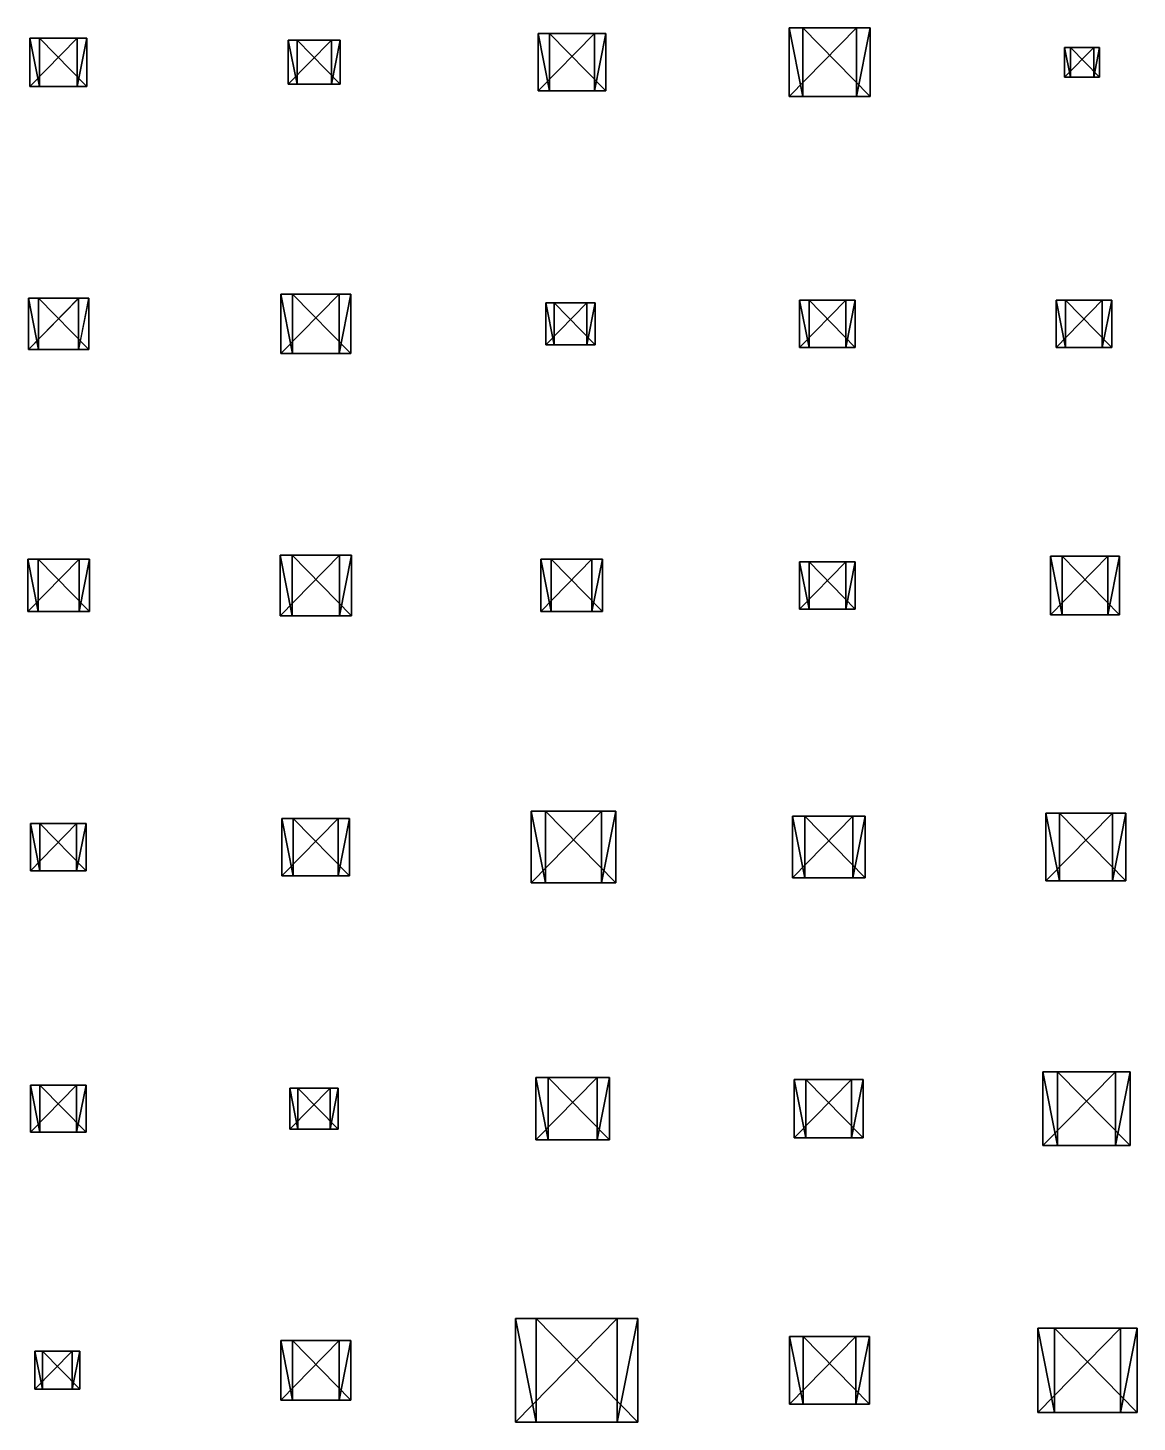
# Model space of a CAD drawing. Header units: metres. Extents: x -316 to 301, y -240 to 227.
# Drawn here: x 22.2 to 98.6, y 125.4 to 221.4 of the extents above; entities that cross this region are included whole.
import ezdxf

# ---------------------------------------------------------------- set-up
doc = ezdxf.new("R2010")
doc.units = ezdxf.units.M

msp = doc.modelspace()

# ---------------------------------------------------------------- linework, layer by layer
for points in [[(22.377632, 217.34117, -485.09558), (22.377632, 220.65883, -485.09558), (25.629147, 220.65883, -485.7547), (25.629246, 220.65894, -485.7546)], [(23.036747, 217.34117, -481.84406), (23.036747, 220.65883, -481.84406), (22.377632, 220.65883, -485.09558), (22.377731, 220.65894, -485.0955)], [(22.377632, 220.65883, -485.09558), (23.036747, 220.65883, -481.84406), (26.288261, 220.65883, -482.50317), (26.28836, 220.65894, -482.50308)], [(26.288261, 220.65883, -482.50317), (25.629147, 220.65883, -485.7547), (22.377632, 220.65883, -485.09558), (22.377731, 220.65894, -485.0955)], [(25.629147, 220.65883, -485.7547), (25.629147, 217.34117, -485.7547), (22.377632, 217.34117, -485.09558), (22.377731, 217.34128, -485.0955)], [(22.377632, 220.65883, -485.09558), (22.377632, 217.34117, -485.09558), (23.036747, 217.34117, -481.84406), (23.036846, 217.34128, -481.84396)], [(26.288261, 217.34117, -482.50317), (26.288261, 220.65883, -482.50317), (23.036747, 220.65883, -481.84406), (23.036846, 220.65894, -481.84396)], [(23.036747, 220.65883, -481.84406), (23.036747, 217.34117, -481.84406), (26.288261, 217.34117, -482.50317), (26.28836, 217.34128, -482.50308)], [(25.629147, 217.34117, -485.7547), (25.629147, 220.65883, -485.7547), (26.288261, 220.65883, -482.50317), (26.28836, 220.65894, -482.50308)], [(26.288261, 220.65883, -482.50317), (26.288261, 217.34117, -482.50317), (25.629147, 217.34117, -485.7547), (25.629246, 217.34128, -485.7546)], [(57.3487, 217.02353, -492.18457), (57.3487, 220.97647, -492.18457), (61.222843, 220.97647, -492.9699), (61.222942, 220.97658, -492.96982)], [(58.13403, 217.02353, -488.31042), (58.13403, 220.97647, -488.31042), (57.3487, 220.97647, -492.18457), (57.3488, 220.97658, -492.18448)], [(57.3487, 220.97647, -492.18457), (58.13403, 220.97647, -488.31042), (62.00817, 220.97647, -489.09576), (62.00827, 220.97658, -489.09567)], [(62.00817, 220.97647, -489.09576), (61.222843, 220.97647, -492.9699), (57.3487, 220.97647, -492.18457), (57.3488, 220.97658, -492.18448)], [(61.222843, 220.97647, -492.9699), (61.222843, 217.02353, -492.9699), (57.3487, 217.02353, -492.18457), (57.3488, 217.02364, -492.18448)], [(57.3487, 220.97647, -492.18457), (57.3487, 217.02353, -492.18457), (58.13403, 217.02353, -488.31042), (58.13413, 217.02364, -488.31033)], [(62.00817, 217.02353, -489.09576), (62.00817, 220.97647, -489.09576), (58.13403, 220.97647, -488.31042), (58.13413, 220.97658, -488.31033)], [(58.13403, 220.97647, -488.31042), (58.13403, 217.02353, -488.31042), (62.00817, 217.02353, -489.09576), (62.00827, 217.02364, -489.09567)], [(61.222843, 217.02353, -492.9699), (61.222843, 220.97647, -492.9699), (62.00817, 220.97647, -489.09576), (62.00827, 220.97658, -489.09567)], [(62.00817, 220.97647, -489.09576), (62.00817, 217.02353, -489.09576), (61.222843, 217.02353, -492.9699), (61.222942, 217.02364, -492.96982)], [(74.6094, 216.6353, -495.68347), (74.6094, 221.3647, -495.68347), (79.24454, 221.3647, -496.62305), (79.24464, 221.3648, -496.62296)], [(75.54898, 216.6353, -491.04834), (75.54898, 221.3647, -491.04834), (74.6094, 221.3647, -495.68347), (74.6095, 221.3648, -495.68338)], [(74.6094, 221.3647, -495.68347), (75.54898, 221.3647, -491.04834), (80.18412, 221.3647, -491.9879), (80.18422, 221.3648, -491.98782)], [(80.18412, 221.3647, -491.9879), (79.24454, 221.3647, -496.62305), (74.6094, 221.3647, -495.68347), (74.6095, 221.3648, -495.68338)], [(79.24454, 221.3647, -496.62305), (79.24454, 216.6353, -496.62305), (74.6094, 216.6353, -495.68347), (74.6095, 216.6354, -495.68338)], [(74.6094, 221.3647, -495.68347), (74.6094, 216.6353, -495.68347), (75.54898, 216.6353, -491.04834), (75.54908, 216.6354, -491.04825)], [(80.18412, 216.6353, -491.9879), (80.18412, 221.3647, -491.9879), (75.54898, 221.3647, -491.04834), (75.54908, 221.3648, -491.04825)], [(75.54898, 221.3647, -491.04834), (75.54898, 216.6353, -491.04834), (80.18412, 216.6353, -491.9879), (80.18422, 216.6354, -491.98782)], [(79.24454, 216.6353, -496.62305), (79.24454, 221.3647, -496.62305), (80.18412, 221.3647, -491.9879), (80.18422, 221.3648, -491.98782)], [(80.18412, 221.3647, -491.9879), (80.18412, 216.6353, -491.9879), (79.24454, 216.6353, -496.62305), (79.24464, 216.6354, -496.62296)], [(40.15717, 217.48235, -488.69968), (40.15717, 220.51765, -488.69968), (43.13196, 220.51765, -489.3027), (43.13206, 220.51776, -489.3026)], [(40.76019, 217.48235, -485.72488), (40.76019, 220.51765, -485.72488), (40.15717, 220.51765, -488.69968), (40.15727, 220.51776, -488.6996)], [(40.15717, 220.51765, -488.69968), (40.76019, 220.51765, -485.72488), (43.73498, 220.51765, -486.3279), (43.73508, 220.51776, -486.32782)], [(43.73498, 220.51765, -486.3279), (43.13196, 220.51765, -489.3027), (40.15717, 220.51765, -488.69968), (40.15727, 220.51776, -488.6996)], [(43.13196, 220.51765, -489.3027), (43.13196, 217.48235, -489.3027), (40.15717, 217.48235, -488.69968), (40.15727, 217.48245, -488.6996)], [(40.15717, 220.51765, -488.69968), (40.15717, 217.48235, -488.69968), (40.76019, 217.48235, -485.72488), (40.76029, 217.48245, -485.7248)], [(43.73498, 217.48235, -486.3279), (43.73498, 220.51765, -486.3279), (40.76019, 220.51765, -485.72488), (40.76029, 220.51776, -485.7248)], [(40.76019, 220.51765, -485.72488), (40.76019, 217.48235, -485.72488), (43.73498, 217.48235, -486.3279), (43.73508, 217.48245, -486.32782)], [(43.13196, 217.48235, -489.3027), (43.13196, 220.51765, -489.3027), (43.73498, 220.51765, -486.3279), (43.73508, 220.51776, -486.32782)], [(43.73498, 220.51765, -486.3279), (43.73498, 217.48235, -486.3279), (43.13196, 217.48235, -489.3027), (43.13206, 217.48245, -489.3026)], [(93.56504, 217.97647, -499.52597), (93.56504, 220.02353, -499.52597), (95.5713, 220.02353, -499.93268), (95.571396, 220.02364, -499.9326)], [(93.97173, 217.97647, -497.5197), (93.97173, 220.02353, -497.5197), (93.56504, 220.02353, -499.52597), (93.56514, 220.02364, -499.52588)], [(93.56504, 220.02353, -499.52597), (93.97173, 220.02353, -497.5197), (95.97799, 220.02353, -497.92642), (95.97809, 220.02364, -497.92633)], [(95.97799, 220.02353, -497.92642), (95.5713, 220.02353, -499.93268), (93.56504, 220.02353, -499.52597), (93.56514, 220.02364, -499.52588)], [(95.5713, 220.02353, -499.93268), (95.5713, 217.97647, -499.93268), (93.56504, 217.97647, -499.52597), (93.56514, 217.97658, -499.52588)], [(93.56504, 220.02353, -499.52597), (93.56504, 217.97647, -499.52597), (93.97173, 217.97647, -497.5197), (93.97183, 217.97658, -497.51962)], [(95.97799, 217.97647, -497.92642), (95.97799, 220.02353, -497.92642), (93.97173, 220.02353, -497.5197), (93.97183, 220.02364, -497.51962)], [(93.97173, 220.02353, -497.5197), (93.97173, 217.97647, -497.5197), (95.97799, 217.97647, -497.92642), (95.97809, 217.97658, -497.92633)], [(95.5713, 217.97647, -499.93268), (95.5713, 220.02353, -499.93268), (95.97799, 220.02353, -497.92642), (95.97809, 220.02364, -497.92633)], [(95.97799, 220.02353, -497.92642), (95.97799, 217.97647, -497.92642), (95.5713, 217.97647, -499.93268), (95.571396, 217.97658, -499.9326)], [(93.97173, 217.97647, -497.5197), (93.56504, 217.97647, -499.52597), (95.5713, 217.97647, -499.93268), (95.571396, 217.97658, -499.9326)], [(95.5713, 217.97647, -499.93268), (95.97799, 217.97647, -497.92642), (93.97173, 217.97647, -497.5197), (93.97183, 217.97658, -497.51962)], [(23.036747, 217.34117, -481.84406), (22.377632, 217.34117, -485.09558), (25.629147, 217.34117, -485.7547), (25.629246, 217.34128, -485.7546)], [(25.629147, 217.34117, -485.7547), (26.288261, 217.34117, -482.50317), (23.036747, 217.34117, -481.84406), (23.036846, 217.34128, -481.84396)], [(40.76019, 217.48235, -485.72488), (40.15717, 217.48235, -488.69968), (43.13196, 217.48235, -489.3027), (43.13206, 217.48245, -489.3026)], [(43.13196, 217.48235, -489.3027), (43.73498, 217.48235, -486.3279), (40.76019, 217.48235, -485.72488), (40.76029, 217.48245, -485.7248)], [(58.13403, 217.02353, -488.31042), (57.3487, 217.02353, -492.18457), (61.222843, 217.02353, -492.9699), (61.222942, 217.02364, -492.96982)], [(61.222843, 217.02353, -492.9699), (62.00817, 217.02353, -489.09576), (58.13403, 217.02353, -488.31042), (58.13413, 217.02364, -488.31033)], [(75.54898, 216.6353, -491.04834), (74.6094, 216.6353, -495.68347), (79.24454, 216.6353, -496.62305), (79.24464, 216.6354, -496.62296)], [(79.24454, 216.6353, -496.62305), (80.18412, 216.6353, -491.9879), (75.54898, 216.6353, -491.04834), (75.54908, 216.6354, -491.04825)], [(22.273851, 199.23529, -485.07455), (22.273851, 202.76471, -485.07455), (25.73291, 202.76471, -485.77573), (25.73301, 202.76482, -485.77563)], [(22.975037, 199.23529, -481.6155), (22.975037, 202.76471, -481.6155), (22.273851, 202.76471, -485.07455), (22.27395, 202.76482, -485.07446)], [(22.273851, 202.76471, -485.07455), (22.975037, 202.76471, -481.6155), (26.434095, 202.76471, -482.31668), (26.434195, 202.76482, -482.3166)], [(26.434095, 202.76471, -482.31668), (25.73291, 202.76471, -485.77573), (22.273851, 202.76471, -485.07455), (22.27395, 202.76482, -485.07446)], [(25.73291, 202.76471, -485.77573), (25.73291, 199.23529, -485.77573), (22.273851, 199.23529, -485.07455), (22.27395, 199.2354, -485.07446)], [(22.273851, 202.76471, -485.07455), (22.273851, 199.23529, -485.07455), (22.975037, 199.23529, -481.6155), (22.975136, 199.2354, -481.61542)], [(26.434095, 199.23529, -482.31668), (26.434095, 202.76471, -482.31668), (22.975037, 202.76471, -481.6155), (22.975136, 202.76482, -481.61542)], [(22.975037, 202.76471, -481.6155), (22.975037, 199.23529, -481.6155), (26.434095, 199.23529, -482.31668), (26.434195, 199.2354, -482.3166)], [(25.73291, 199.23529, -485.77573), (25.73291, 202.76471, -485.77573), (26.434095, 202.76471, -482.31668), (26.434195, 202.76482, -482.3166)], [(26.434095, 202.76471, -482.31668), (26.434095, 199.23529, -482.31668), (25.73291, 199.23529, -485.77573), (25.73301, 199.2354, -485.77563)], [(39.638298, 198.95294, -488.5945), (39.638298, 203.04706, -488.5945), (43.650806, 203.04706, -489.40787), (43.650906, 203.04716, -489.40778)], [(40.45167, 198.95294, -484.582), (40.45167, 203.04706, -484.582), (39.638298, 203.04706, -488.5945), (39.638397, 203.04716, -488.59442)], [(39.638298, 203.04706, -488.5945), (40.45167, 203.04706, -484.582), (44.46418, 203.04706, -485.39536), (44.46428, 203.04716, -485.39526)], [(44.46418, 203.04706, -485.39536), (43.650806, 203.04706, -489.40787), (39.638298, 203.04706, -488.5945), (39.638397, 203.04716, -488.59442)], [(43.650806, 203.04706, -489.40787), (43.650806, 198.95294, -489.40787), (39.638298, 198.95294, -488.5945), (39.638397, 198.95305, -488.59442)], [(39.638298, 203.04706, -488.5945), (39.638298, 198.95294, -488.5945), (40.45167, 198.95294, -484.582), (40.45177, 198.95305, -484.5819)], [(44.46418, 198.95294, -485.39536), (44.46418, 203.04706, -485.39536), (40.45167, 203.04706, -484.582), (40.45177, 203.04716, -484.5819)], [(40.45167, 203.04706, -484.582), (40.45167, 198.95294, -484.582), (44.46418, 198.95294, -485.39536), (44.46428, 198.95305, -485.39526)], [(43.650806, 198.95294, -489.40787), (43.650806, 203.04706, -489.40787), (44.46418, 203.04706, -485.39536), (44.46428, 203.04716, -485.39526)], [(44.46418, 203.04706, -485.39536), (44.46418, 198.95294, -485.39536), (43.650806, 198.95294, -489.40787), (43.650906, 198.95305, -489.40778)], [(57.867542, 199.55295, -492.28976), (57.867542, 202.44705, -492.28976), (60.70397, 202.44705, -492.86472), (60.70407, 202.44716, -492.86462)], [(58.442513, 199.55295, -489.45334), (58.442513, 202.44705, -489.45334), (57.867542, 202.44705, -492.28976), (57.86764, 202.44716, -492.28967)], [(57.867542, 202.44705, -492.28976), (58.442513, 202.44705, -489.45334), (61.278942, 202.44705, -490.0283), (61.27904, 202.44716, -490.0282)], [(61.278942, 202.44705, -490.0283), (60.70397, 202.44705, -492.86472), (57.867542, 202.44705, -492.28976), (57.86764, 202.44716, -492.28967)], [(60.70397, 202.44705, -492.86472), (60.70397, 199.55295, -492.86472), (57.867542, 199.55295, -492.28976), (57.86764, 199.55305, -492.28967)], [(57.867542, 202.44705, -492.28976), (57.867542, 199.55295, -492.28976), (58.442513, 199.55295, -489.45334), (58.44261, 199.55305, -489.45325)], [(61.278942, 199.55295, -490.0283), (61.278942, 202.44705, -490.0283), (58.442513, 202.44705, -489.45334), (58.44261, 202.44716, -489.45325)], [(58.442513, 202.44705, -489.45334), (58.442513, 199.55295, -489.45334), (61.278942, 199.55295, -490.0283), (61.27904, 199.55305, -490.0282)], [(60.70397, 199.55295, -492.86472), (60.70397, 202.44705, -492.86472), (61.278942, 202.44705, -490.0283), (61.27904, 202.44716, -490.0282)], [(61.278942, 202.44705, -490.0283), (61.278942, 199.55295, -490.0283), (60.70397, 199.55295, -492.86472), (60.70407, 199.55305, -492.86462)], [(75.3358, 199.37646, -495.83072), (75.3358, 202.62354, -495.83072), (78.518135, 202.62354, -496.47583), (78.518234, 202.62364, -496.47574)], [(75.98089, 199.37646, -492.64838), (75.98089, 202.62354, -492.64838), (75.3358, 202.62354, -495.83072), (75.3359, 202.62364, -495.83063)], [(75.3358, 202.62354, -495.83072), (75.98089, 202.62354, -492.64838), (79.16322, 202.62354, -493.2935), (79.16332, 202.62364, -493.2934)], [(79.16322, 202.62354, -493.2935), (78.518135, 202.62354, -496.47583), (75.3358, 202.62354, -495.83072), (75.3359, 202.62364, -495.83063)], [(78.518135, 202.62354, -496.47583), (78.518135, 199.37646, -496.47583), (75.3358, 199.37646, -495.83072), (75.3359, 199.37657, -495.83063)], [(75.3358, 202.62354, -495.83072), (75.3358, 199.37646, -495.83072), (75.98089, 199.37646, -492.64838), (75.98099, 199.37657, -492.6483)], [(79.16322, 199.37646, -493.2935), (79.16322, 202.62354, -493.2935), (75.98089, 202.62354, -492.64838), (75.98099, 202.62364, -492.6483)], [(75.98089, 202.62354, -492.64838), (75.98089, 199.37646, -492.64838), (79.16322, 199.37646, -493.2935), (79.16332, 199.37657, -493.2934)], [(78.518135, 199.37646, -496.47583), (78.518135, 202.62354, -496.47583), (79.16322, 202.62354, -493.2935), (79.16332, 202.62364, -493.2934)], [(79.16322, 202.62354, -493.2935), (79.16322, 199.37646, -493.2935), (78.518135, 199.37646, -496.47583), (78.518234, 199.37657, -496.47574)], [(92.977005, 199.37646, -499.40677), (92.977005, 202.62354, -499.40677), (96.15934, 202.62354, -500.05188), (96.15944, 202.62364, -500.0518)], [(93.62209, 199.37646, -496.22443), (93.62209, 202.62354, -496.22443), (92.977005, 202.62354, -499.40677), (92.977104, 202.62364, -499.40668)], [(92.977005, 202.62354, -499.40677), (93.62209, 202.62354, -496.22443), (96.80443, 202.62354, -496.86954), (96.80453, 202.62364, -496.86945)], [(96.80443, 202.62354, -496.86954), (96.15934, 202.62354, -500.05188), (92.977005, 202.62354, -499.40677), (92.977104, 202.62364, -499.40668)], [(96.15934, 202.62354, -500.05188), (96.15934, 199.37646, -500.05188), (92.977005, 199.37646, -499.40677), (92.977104, 199.37657, -499.40668)], [(92.977005, 202.62354, -499.40677), (92.977005, 199.37646, -499.40677), (93.62209, 199.37646, -496.22443), (93.62219, 199.37657, -496.22433)], [(96.80443, 199.37646, -496.86954), (96.80443, 202.62354, -496.86954), (93.62209, 202.62354, -496.22443), (93.62219, 202.62364, -496.22433)], [(93.62209, 202.62354, -496.22443), (93.62209, 199.37646, -496.22443), (96.80443, 199.37646, -496.86954), (96.80453, 199.37657, -496.86945)], [(96.15934, 199.37646, -500.05188), (96.15934, 202.62354, -500.05188), (96.80443, 202.62354, -496.86954), (96.80453, 202.62364, -496.86945)], [(96.80443, 202.62354, -496.86954), (96.80443, 199.37646, -496.86954), (96.15934, 199.37646, -500.05188), (96.15944, 199.37657, -500.0518)], [(58.442513, 199.55295, -489.45334), (57.867542, 199.55295, -492.28976), (60.70397, 199.55295, -492.86472), (60.70407, 199.55305, -492.86462)], [(60.70397, 199.55295, -492.86472), (61.278942, 199.55295, -490.0283), (58.442513, 199.55295, -489.45334), (58.44261, 199.55305, -489.45325)], [(22.975037, 199.23529, -481.6155), (22.273851, 199.23529, -485.07455), (25.73291, 199.23529, -485.77573), (25.73301, 199.2354, -485.77563)], [(25.73291, 199.23529, -485.77573), (26.434095, 199.23529, -482.31668), (22.975037, 199.23529, -481.6155), (22.975136, 199.2354, -481.61542)], [(40.45167, 198.95294, -484.582), (39.638298, 198.95294, -488.5945), (43.650806, 198.95294, -489.40787), (43.650906, 198.95305, -489.40778)], [(43.650806, 198.95294, -489.40787), (44.46418, 198.95294, -485.39536), (40.45167, 198.95294, -484.582), (40.45177, 198.95305, -484.5819)], [(75.98089, 199.37646, -492.64838), (75.3358, 199.37646, -495.83072), (78.518135, 199.37646, -496.47583), (78.518234, 199.37657, -496.47574)], [(78.518135, 199.37646, -496.47583), (79.16322, 199.37646, -493.2935), (75.98089, 199.37646, -492.64838), (75.98099, 199.37657, -492.6483)], [(93.62209, 199.37646, -496.22443), (92.977005, 199.37646, -499.40677), (96.15934, 199.37646, -500.05188), (96.15944, 199.37657, -500.0518)], [(96.15934, 199.37646, -500.05188), (96.80443, 199.37646, -496.86954), (93.62209, 199.37646, -496.22443), (93.62219, 199.37657, -496.22433)], [(22.239267, 181.2, -485.06754), (22.239267, 184.8, -485.06754), (25.767508, 184.8, -485.78275), (25.767607, 184.80011, -485.78265)], [(22.954477, 181.2, -481.53928), (22.954477, 184.8, -481.53928), (22.239267, 184.8, -485.06754), (22.239367, 184.80011, -485.06744)], [(22.239267, 184.8, -485.06754), (22.954477, 184.8, -481.53928), (26.482718, 184.8, -482.2545), (26.482817, 184.80011, -482.2544)], [(26.482718, 184.8, -482.2545), (25.767508, 184.8, -485.78275), (22.239267, 184.8, -485.06754), (22.239367, 184.80011, -485.06744)], [(25.767508, 184.8, -485.78275), (25.767508, 181.2, -485.78275), (22.239267, 181.2, -485.06754), (22.239367, 181.2001, -485.06744)], [(22.239267, 184.8, -485.06754), (22.239267, 181.2, -485.06754), (22.954477, 181.2, -481.53928), (22.954576, 181.2001, -481.53918)], [(26.482718, 181.2, -482.2545), (26.482718, 184.8, -482.2545), (22.954477, 184.8, -481.53928), (22.954576, 184.80011, -481.53918)], [(22.954477, 184.8, -481.53928), (22.954477, 181.2, -481.53928), (26.482718, 181.2, -482.2545), (26.482817, 181.2001, -482.2544)], [(25.767508, 181.2, -485.78275), (25.767508, 184.8, -485.78275), (26.482718, 184.8, -482.2545), (26.482817, 184.80011, -482.2544)], [(26.482718, 184.8, -482.2545), (26.482718, 181.2, -482.2545), (25.767508, 181.2, -485.78275), (25.767607, 181.2001, -485.78265)], [(39.603714, 180.91765, -488.58746), (39.603714, 185.08235, -488.58746), (43.685402, 185.08235, -489.41486), (43.6855, 185.08246, -489.41476)], [(40.431114, 180.91765, -484.5058), (40.431114, 185.08235, -484.5058), (39.603714, 185.08235, -488.58746), (39.603813, 185.08246, -488.58737)], [(39.603714, 185.08235, -488.58746), (40.431114, 185.08235, -484.5058), (44.512802, 185.08235, -485.3332), (44.5129, 185.08246, -485.3331)], [(44.512802, 185.08235, -485.3332), (43.685402, 185.08235, -489.41486), (39.603714, 185.08235, -488.58746), (39.603813, 185.08246, -488.58737)], [(43.685402, 185.08235, -489.41486), (43.685402, 180.91765, -489.41486), (39.603714, 180.91765, -488.58746), (39.603813, 180.91776, -488.58737)], [(39.603714, 185.08235, -488.58746), (39.603714, 180.91765, -488.58746), (40.431114, 180.91765, -484.5058), (40.431213, 180.91776, -484.5057)], [(44.512802, 180.91765, -485.3332), (44.512802, 185.08235, -485.3332), (40.431114, 185.08235, -484.5058), (40.431213, 185.08246, -484.5057)], [(40.431114, 185.08235, -484.5058), (40.431114, 180.91765, -484.5058), (44.512802, 180.91765, -485.3332), (44.5129, 180.91776, -485.3331)], [(43.685402, 180.91765, -489.41486), (43.685402, 185.08235, -489.41486), (44.512802, 185.08235, -485.3332), (44.5129, 185.08246, -485.3331)], [(44.512802, 185.08235, -485.3332), (44.512802, 180.91765, -485.3332), (43.685402, 180.91765, -489.41486), (43.6855, 180.91776, -489.41476)], [(57.52165, 181.2, -492.21964), (57.52165, 184.8, -492.21964), (61.04989, 184.8, -492.93484), (61.049988, 184.80011, -492.93475)], [(58.236855, 181.2, -488.69138), (58.236855, 184.8, -488.69138), (57.52165, 184.8, -492.21964), (57.521748, 184.80011, -492.21954)], [(57.52165, 184.8, -492.21964), (58.236855, 184.8, -488.69138), (61.765095, 184.8, -489.4066), (61.765194, 184.80011, -489.4065)], [(61.765095, 184.8, -489.4066), (61.04989, 184.8, -492.93484), (57.52165, 184.8, -492.21964), (57.521748, 184.80011, -492.21954)], [(61.04989, 184.8, -492.93484), (61.04989, 181.2, -492.93484), (57.52165, 181.2, -492.21964), (57.521748, 181.2001, -492.21954)], [(57.52165, 184.8, -492.21964), (57.52165, 181.2, -492.21964), (58.236855, 181.2, -488.69138), (58.236954, 181.2001, -488.69128)], [(61.765095, 181.2, -489.4066), (61.765095, 184.8, -489.4066), (58.236855, 184.8, -488.69138), (58.236954, 184.80011, -488.69128)], [(58.236855, 184.8, -488.69138), (58.236855, 181.2, -488.69138), (61.765095, 181.2, -489.4066), (61.765194, 181.2001, -489.4065)], [(61.04989, 181.2, -492.93484), (61.04989, 184.8, -492.93484), (61.765095, 184.8, -489.4066), (61.765194, 184.80011, -489.4065)], [(61.765095, 184.8, -489.4066), (61.765095, 181.2, -489.4066), (61.04989, 181.2, -492.93484), (61.049988, 181.2001, -492.93475)], [(75.3358, 181.37646, -495.83072), (75.3358, 184.62354, -495.83072), (78.518135, 184.62354, -496.47583), (78.518234, 184.62364, -496.47574)], [(75.98089, 181.37646, -492.64838), (75.98089, 184.62354, -492.64838), (75.3358, 184.62354, -495.83072), (75.3359, 184.62364, -495.83063)], [(75.3358, 184.62354, -495.83072), (75.98089, 184.62354, -492.64838), (79.16322, 184.62354, -493.2935), (79.16332, 184.62364, -493.2934)], [(79.16322, 184.62354, -493.2935), (78.518135, 184.62354, -496.47583), (75.3358, 184.62354, -495.83072), (75.3359, 184.62364, -495.83063)], [(78.518135, 184.62354, -496.47583), (78.518135, 181.37646, -496.47583), (75.3358, 181.37646, -495.83072), (75.3359, 181.37657, -495.83063)], [(75.3358, 184.62354, -495.83072), (75.3358, 181.37646, -495.83072), (75.98089, 181.37646, -492.64838), (75.98099, 181.37657, -492.6483)], [(79.16322, 181.37646, -493.2935), (79.16322, 184.62354, -493.2935), (75.98089, 184.62354, -492.64838), (75.98099, 184.62364, -492.6483)], [(75.98089, 184.62354, -492.64838), (75.98089, 181.37646, -492.64838), (79.16322, 181.37646, -493.2935), (79.16332, 181.37657, -493.2934)], [(78.518135, 181.37646, -496.47583), (78.518135, 184.62354, -496.47583), (79.16322, 184.62354, -493.2935), (79.16332, 184.62364, -493.2934)], [(79.16322, 184.62354, -493.2935), (79.16322, 181.37646, -493.2935), (78.518135, 181.37646, -496.47583), (78.518234, 181.37657, -496.47574)], [(92.59653, 180.98824, -499.32965), (92.59653, 185.01176, -499.32965), (96.539856, 185.01176, -500.129), (96.539955, 185.01187, -500.1289)], [(93.395874, 180.98824, -495.38632), (93.395874, 185.01176, -495.38632), (92.59653, 185.01176, -499.32965), (92.59663, 185.01187, -499.32956)], [(92.59653, 185.01176, -499.32965), (93.395874, 185.01176, -495.38632), (97.3392, 185.01176, -496.18567), (97.3393, 185.01187, -496.18558)], [(97.3392, 185.01176, -496.18567), (96.539856, 185.01176, -500.129), (92.59653, 185.01176, -499.32965), (92.59663, 185.01187, -499.32956)], [(96.539856, 185.01176, -500.129), (96.539856, 180.98824, -500.129), (92.59653, 180.98824, -499.32965), (92.59663, 180.98834, -499.32956)], [(92.59653, 185.01176, -499.32965), (92.59653, 180.98824, -499.32965), (93.395874, 180.98824, -495.38632), (93.39597, 180.98834, -495.38623)], [(97.3392, 180.98824, -496.18567), (97.3392, 185.01176, -496.18567), (93.395874, 185.01176, -495.38632), (93.39597, 185.01187, -495.38623)], [(93.395874, 185.01176, -495.38632), (93.395874, 180.98824, -495.38632), (97.3392, 180.98824, -496.18567), (97.3393, 180.98834, -496.18558)], [(96.539856, 180.98824, -500.129), (96.539856, 185.01176, -500.129), (97.3392, 185.01176, -496.18567), (97.3393, 185.01187, -496.18558)], [(97.3392, 185.01176, -496.18567), (97.3392, 180.98824, -496.18567), (96.539856, 180.98824, -500.129), (96.539955, 180.98834, -500.1289)], [(75.98089, 181.37646, -492.64838), (75.3358, 181.37646, -495.83072), (78.518135, 181.37646, -496.47583), (78.518234, 181.37657, -496.47574)], [(78.518135, 181.37646, -496.47583), (79.16322, 181.37646, -493.2935), (75.98089, 181.37646, -492.64838), (75.98099, 181.37657, -492.6483)], [(22.954477, 181.2, -481.53928), (22.239267, 181.2, -485.06754), (25.767508, 181.2, -485.78275), (25.767607, 181.2001, -485.78265)], [(25.767508, 181.2, -485.78275), (26.482718, 181.2, -482.2545), (22.954477, 181.2, -481.53928), (22.954576, 181.2001, -481.53918)], [(40.431114, 180.91765, -484.5058), (39.603714, 180.91765, -488.58746), (43.685402, 180.91765, -489.41486), (43.6855, 180.91776, -489.41476)], [(43.685402, 180.91765, -489.41486), (44.512802, 180.91765, -485.3332), (40.431114, 180.91765, -484.5058), (40.431213, 180.91776, -484.5057)], [(58.236855, 181.2, -488.69138), (57.52165, 181.2, -492.21964), (61.04989, 181.2, -492.93484), (61.049988, 181.2001, -492.93475)], [(61.04989, 181.2, -492.93484), (61.765095, 181.2, -489.4066), (58.236855, 181.2, -488.69138), (58.236954, 181.2001, -488.69128)], [(93.395874, 180.98824, -495.38632), (92.59653, 180.98824, -499.32965), (96.539856, 180.98824, -500.129), (96.539955, 180.98834, -500.1289)], [(96.539856, 180.98824, -500.129), (97.3392, 180.98824, -496.18567), (93.395874, 180.98824, -495.38632), (93.39597, 180.98834, -495.38623)], [(39.707497, 163.02353, -488.60852), (39.707497, 166.97647, -488.60852), (43.58164, 166.97647, -489.39386), (43.581738, 166.97658, -489.39377)], [(40.492825, 163.02353, -484.73438), (40.492825, 166.97647, -484.73438), (39.707497, 166.97647, -488.60852), (39.707596, 166.97658, -488.60843)], [(39.707497, 166.97647, -488.60852), (40.492825, 166.97647, -484.73438), (44.366966, 166.97647, -485.5197), (44.367065, 166.97658, -485.51962)], [(44.366966, 166.97647, -485.5197), (43.58164, 166.97647, -489.39386), (39.707497, 166.97647, -488.60852), (39.707596, 166.97658, -488.60843)], [(43.58164, 166.97647, -489.39386), (43.58164, 163.02353, -489.39386), (39.707497, 163.02353, -488.60852), (39.707596, 163.02364, -488.60843)], [(39.707497, 166.97647, -488.60852), (39.707497, 163.02353, -488.60852), (40.492825, 163.02353, -484.73438), (40.492924, 163.02364, -484.73428)], [(44.366966, 163.02353, -485.5197), (44.366966, 166.97647, -485.5197), (40.492825, 166.97647, -484.73438), (40.492924, 166.97658, -484.73428)], [(40.492825, 166.97647, -484.73438), (40.492825, 163.02353, -484.73438), (44.366966, 163.02353, -485.5197), (44.367065, 163.02364, -485.51962)], [(43.58164, 163.02353, -489.39386), (43.58164, 166.97647, -489.39386), (44.366966, 166.97647, -485.5197), (44.367065, 166.97658, -485.51962)], [(44.366966, 166.97647, -485.5197), (44.366966, 163.02353, -485.5197), (43.58164, 163.02353, -489.39386), (43.581738, 163.02364, -489.39377)], [(56.86444, 162.52942, -492.0864), (56.86444, 167.47058, -492.0864), (61.707123, 167.47058, -493.06805), (61.707222, 167.47069, -493.06796)], [(57.8461, 162.52942, -487.2437), (57.8461, 167.47058, -487.2437), (56.86444, 167.47058, -492.0864), (56.86454, 167.47069, -492.0863)], [(56.86444, 167.47058, -492.0864), (57.8461, 167.47058, -487.2437), (62.68878, 167.47058, -488.22537), (62.68888, 167.47069, -488.22528)], [(62.68878, 167.47058, -488.22537), (61.707123, 167.47058, -493.06805), (56.86444, 167.47058, -492.0864), (56.86454, 167.47069, -492.0863)], [(61.707123, 167.47058, -493.06805), (61.707123, 162.52942, -493.06805), (56.86444, 162.52942, -492.0864), (56.86454, 162.52953, -492.0863)], [(56.86444, 167.47058, -492.0864), (56.86444, 162.52942, -492.0864), (57.8461, 162.52942, -487.2437), (57.8462, 162.52953, -487.24362)], [(62.68878, 162.52942, -488.22537), (62.68878, 167.47058, -488.22537), (57.8461, 167.47058, -487.2437), (57.8462, 167.47069, -487.24362)], [(57.8461, 167.47058, -487.2437), (57.8461, 162.52942, -487.2437), (62.68878, 162.52942, -488.22537), (62.68888, 162.52953, -488.22528)], [(61.707123, 162.52942, -493.06805), (61.707123, 167.47058, -493.06805), (62.68878, 167.47058, -488.22537), (62.68888, 167.47069, -488.22528)], [(62.68878, 167.47058, -488.22537), (62.68878, 162.52942, -488.22537), (61.707123, 162.52942, -493.06805), (61.707222, 162.52953, -493.06796)], [(74.85154, 162.88235, -495.73257), (74.85154, 167.11765, -495.73257), (79.00241, 167.11765, -496.574), (79.00251, 167.11775, -496.5739)], [(75.69296, 162.88235, -491.5817), (75.69296, 167.11765, -491.5817), (74.85154, 167.11765, -495.73257), (74.85164, 167.11775, -495.73248)], [(74.85154, 167.11765, -495.73257), (75.69296, 167.11765, -491.5817), (79.843834, 167.11765, -492.42313), (79.84393, 167.11775, -492.42303)], [(79.843834, 167.11765, -492.42313), (79.00241, 167.11765, -496.574), (74.85154, 167.11765, -495.73257), (74.85164, 167.11775, -495.73248)], [(79.00241, 167.11765, -496.574), (79.00241, 162.88235, -496.574), (74.85154, 162.88235, -495.73257), (74.85164, 162.88246, -495.73248)], [(74.85154, 167.11765, -495.73257), (74.85154, 162.88235, -495.73257), (75.69296, 162.88235, -491.5817), (75.69306, 162.88246, -491.5816)], [(79.843834, 162.88235, -492.42313), (79.843834, 167.11765, -492.42313), (75.69296, 167.11765, -491.5817), (75.69306, 167.11775, -491.5816)], [(75.69296, 167.11765, -491.5817), (75.69296, 162.88235, -491.5817), (79.843834, 162.88235, -492.42313), (79.84393, 162.88246, -492.42303)], [(79.00241, 162.88235, -496.574), (79.00241, 167.11765, -496.574), (79.843834, 167.11765, -492.42313), (79.84393, 167.11775, -492.42303)], [(79.843834, 167.11765, -492.42313), (79.843834, 162.88235, -492.42313), (79.00241, 162.88235, -496.574), (79.00251, 162.88246, -496.5739)], [(92.28519, 162.6706, -499.26654), (92.28519, 167.3294, -499.26654), (96.85114, 167.3294, -500.1921), (96.85124, 167.32951, -500.19202)], [(93.21075, 162.6706, -494.7006), (93.21075, 167.3294, -494.7006), (92.28519, 167.3294, -499.26654), (92.285286, 167.32951, -499.26645)], [(92.28519, 167.3294, -499.26654), (93.21075, 167.3294, -494.7006), (97.7767, 167.3294, -495.62616), (97.7768, 167.32951, -495.62607)], [(97.7767, 167.3294, -495.62616), (96.85114, 167.3294, -500.1921), (92.28519, 167.3294, -499.26654), (92.285286, 167.32951, -499.26645)], [(96.85114, 167.3294, -500.1921), (96.85114, 162.6706, -500.1921), (92.28519, 162.6706, -499.26654), (92.285286, 162.6707, -499.26645)], [(92.28519, 167.3294, -499.26654), (92.28519, 162.6706, -499.26654), (93.21075, 162.6706, -494.7006), (93.210846, 162.6707, -494.7005)], [(97.7767, 162.6706, -495.62616), (97.7767, 167.3294, -495.62616), (93.21075, 167.3294, -494.7006), (93.210846, 167.32951, -494.7005)], [(93.21075, 167.3294, -494.7006), (93.21075, 162.6706, -494.7006), (97.7767, 162.6706, -495.62616), (97.7768, 162.6707, -495.62607)], [(96.85114, 162.6706, -500.1921), (96.85114, 167.3294, -500.1921), (97.7767, 167.3294, -495.62616), (97.7768, 167.32951, -495.62607)], [(97.7767, 167.3294, -495.62616), (97.7767, 162.6706, -495.62616), (96.85114, 162.6706, -500.1921), (96.85124, 162.6707, -500.19202)], [(22.412216, 163.37646, -485.1026), (22.412216, 166.62354, -485.1026), (25.59455, 166.62354, -485.7477), (25.594648, 166.62364, -485.74762)], [(23.057306, 163.37646, -481.92026), (23.057306, 166.62354, -481.92026), (22.412216, 166.62354, -485.1026), (22.412315, 166.62364, -485.1025)], [(22.412216, 166.62354, -485.1026), (23.057306, 166.62354, -481.92026), (26.23964, 166.62354, -482.56537), (26.239738, 166.62364, -482.56528)], [(26.23964, 166.62354, -482.56537), (25.59455, 166.62354, -485.7477), (22.412216, 166.62354, -485.1026), (22.412315, 166.62364, -485.1025)], [(25.59455, 166.62354, -485.7477), (25.59455, 163.37646, -485.7477), (22.412216, 163.37646, -485.1026), (22.412315, 163.37657, -485.1025)], [(22.412216, 166.62354, -485.1026), (22.412216, 163.37646, -485.1026), (23.057306, 163.37646, -481.92026), (23.057405, 163.37657, -481.92017)], [(26.23964, 163.37646, -482.56537), (26.23964, 166.62354, -482.56537), (23.057306, 166.62354, -481.92026), (23.057405, 166.62364, -481.92017)], [(23.057306, 166.62354, -481.92026), (23.057306, 163.37646, -481.92026), (26.23964, 163.37646, -482.56537), (26.239738, 163.37657, -482.56528)], [(25.59455, 163.37646, -485.7477), (25.59455, 166.62354, -485.7477), (26.23964, 166.62354, -482.56537), (26.239738, 166.62364, -482.56528)], [(26.23964, 166.62354, -482.56537), (26.23964, 163.37646, -482.56537), (25.59455, 163.37646, -485.7477), (25.594648, 163.37657, -485.74762)], [(23.057306, 163.37646, -481.92026), (22.412216, 163.37646, -485.1026), (25.59455, 163.37646, -485.7477), (25.594648, 163.37657, -485.74762)], [(25.59455, 163.37646, -485.7477), (26.23964, 163.37646, -482.56537), (23.057306, 163.37646, -481.92026), (23.057405, 163.37657, -481.92017)], [(40.492825, 163.02353, -484.73438), (39.707497, 163.02353, -488.60852), (43.58164, 163.02353, -489.39386), (43.581738, 163.02364, -489.39377)], [(43.58164, 163.02353, -489.39386), (44.366966, 163.02353, -485.5197), (40.492825, 163.02353, -484.73438), (40.492924, 163.02364, -484.73428)], [(57.8461, 162.52942, -487.2437), (56.86444, 162.52942, -492.0864), (61.707123, 162.52942, -493.06805), (61.707222, 162.52953, -493.06796)], [(61.707123, 162.52942, -493.06805), (62.68878, 162.52942, -488.22537), (57.8461, 162.52942, -487.2437), (57.8462, 162.52953, -487.24362)], [(75.69296, 162.88235, -491.5817), (74.85154, 162.88235, -495.73257), (79.00241, 162.88235, -496.574), (79.00251, 162.88246, -496.5739)], [(79.00241, 162.88235, -496.574), (79.843834, 162.88235, -492.42313), (75.69296, 162.88235, -491.5817), (75.69306, 162.88246, -491.5816)], [(93.21075, 162.6706, -494.7006), (92.28519, 162.6706, -499.26654), (96.85114, 162.6706, -500.1921), (96.85124, 162.6707, -500.19202)], [(96.85114, 162.6706, -500.1921), (97.7767, 162.6706, -495.62616), (93.21075, 162.6706, -494.7006), (93.210846, 162.6707, -494.7005)], [(57.17575, 144.84706, -492.14954), (57.17575, 149.15294, -492.14954), (61.395805, 149.15294, -493.00497), (61.395905, 149.15305, -493.00488)], [(58.031197, 144.84706, -487.92947), (58.031197, 149.15294, -487.92947), (57.17575, 149.15294, -492.14954), (57.17585, 149.15305, -492.14944)], [(57.17575, 149.15294, -492.14954), (58.031197, 149.15294, -487.92947), (62.25125, 149.15294, -488.7849), (62.25135, 149.15305, -488.78482)], [(62.25125, 149.15294, -488.7849), (61.395805, 149.15294, -493.00497), (57.17575, 149.15294, -492.14954), (57.17585, 149.15305, -492.14944)], [(61.395805, 149.15294, -493.00497), (61.395805, 144.84706, -493.00497), (57.17575, 144.84706, -492.14954), (57.17585, 144.84717, -492.14944)], [(57.17575, 149.15294, -492.14954), (57.17575, 144.84706, -492.14954), (58.031197, 144.84706, -487.92947), (58.031296, 144.84717, -487.92938)], [(62.25125, 144.84706, -488.7849), (62.25125, 149.15294, -488.7849), (58.031197, 149.15294, -487.92947), (58.031296, 149.15305, -487.92938)], [(58.031197, 149.15294, -487.92947), (58.031197, 144.84706, -487.92947), (62.25125, 144.84706, -488.7849), (62.25135, 144.84717, -488.78482)], [(61.395805, 144.84706, -493.00497), (61.395805, 149.15294, -493.00497), (62.25125, 149.15294, -488.7849), (62.25135, 149.15305, -488.78482)], [(62.25125, 149.15294, -488.7849), (62.25125, 144.84706, -488.7849), (61.395805, 144.84706, -493.00497), (61.395905, 144.84717, -493.00488)], [(74.95532, 144.98824, -495.7536), (74.95532, 149.01176, -495.7536), (78.89865, 149.01176, -496.55295), (78.89875, 149.01187, -496.55286)], [(75.75467, 144.98824, -491.81027), (75.75467, 149.01176, -491.81027), (74.95532, 149.01176, -495.7536), (74.95542, 149.01187, -495.7535)], [(74.95532, 149.01176, -495.7536), (75.75467, 149.01176, -491.81027), (79.698, 149.01176, -492.60962), (79.6981, 149.01187, -492.60953)], [(79.698, 149.01176, -492.60962), (78.89865, 149.01176, -496.55295), (74.95532, 149.01176, -495.7536), (74.95542, 149.01187, -495.7535)], [(78.89865, 149.01176, -496.55295), (78.89865, 144.98824, -496.55295), (74.95532, 144.98824, -495.7536), (74.95542, 144.98834, -495.7535)], [(74.95532, 149.01176, -495.7536), (74.95532, 144.98824, -495.7536), (75.75467, 144.98824, -491.81027), (75.75477, 144.98834, -491.81018)], [(79.698, 144.98824, -492.60962), (79.698, 149.01176, -492.60962), (75.75467, 149.01176, -491.81027), (75.75477, 149.01187, -491.81018)], [(75.75467, 149.01176, -491.81027), (75.75467, 144.98824, -491.81027), (79.698, 144.98824, -492.60962), (79.6981, 144.98834, -492.60953)], [(78.89865, 144.98824, -496.55295), (78.89865, 149.01176, -496.55295), (79.698, 149.01176, -492.60962), (79.6981, 149.01187, -492.60953)], [(79.698, 149.01176, -492.60962), (79.698, 144.98824, -492.60962), (78.89865, 144.98824, -496.55295), (78.89875, 144.98834, -496.55286)], [(92.07765, 144.45882, -499.22446), (92.07765, 149.54118, -499.22446), (97.0587, 149.54118, -500.23416), (97.0588, 149.54129, -500.23407)], [(93.08736, 144.45882, -494.24344), (93.08736, 149.54118, -494.24344), (92.07765, 149.54118, -499.22446), (92.07775, 149.54129, -499.22437)], [(92.07765, 149.54118, -499.22446), (93.08736, 149.54118, -494.24344), (98.068405, 149.54118, -495.25314), (98.068504, 149.54129, -495.25305)], [(98.068405, 149.54118, -495.25314), (97.0587, 149.54118, -500.23416), (92.07765, 149.54118, -499.22446), (92.07775, 149.54129, -499.22437)], [(97.0587, 149.54118, -500.23416), (97.0587, 144.45882, -500.23416), (92.07765, 144.45882, -499.22446), (92.07775, 144.45892, -499.22437)], [(92.07765, 149.54118, -499.22446), (92.07765, 144.45882, -499.22446), (93.08736, 144.45882, -494.24344), (93.087456, 144.45892, -494.24335)], [(98.068405, 144.45882, -495.25314), (98.068405, 149.54118, -495.25314), (93.08736, 149.54118, -494.24344), (93.087456, 149.54129, -494.24335)], [(93.08736, 149.54118, -494.24344), (93.08736, 144.45882, -494.24344), (98.068405, 144.45882, -495.25314), (98.068504, 144.45892, -495.25305)], [(97.0587, 144.45882, -500.23416), (97.0587, 149.54118, -500.23416), (98.068405, 149.54118, -495.25314), (98.068504, 149.54129, -495.25305)], [(98.068405, 149.54118, -495.25314), (98.068405, 144.45882, -495.25314), (97.0587, 144.45882, -500.23416), (97.0588, 144.45892, -500.23407)], [(22.412216, 145.37646, -485.1026), (22.412216, 148.62354, -485.1026), (25.59455, 148.62354, -485.7477), (25.594648, 148.62364, -485.74762)], [(23.057306, 145.37646, -481.92026), (23.057306, 148.62354, -481.92026), (22.412216, 148.62354, -485.1026), (22.412315, 148.62364, -485.1025)], [(22.412216, 148.62354, -485.1026), (23.057306, 148.62354, -481.92026), (26.23964, 148.62354, -482.56537), (26.239738, 148.62364, -482.56528)], [(26.23964, 148.62354, -482.56537), (25.59455, 148.62354, -485.7477), (22.412216, 148.62354, -485.1026), (22.412315, 148.62364, -485.1025)], [(25.59455, 148.62354, -485.7477), (25.59455, 145.37646, -485.7477), (22.412216, 145.37646, -485.1026), (22.412315, 145.37657, -485.1025)], [(22.412216, 148.62354, -485.1026), (22.412216, 145.37646, -485.1026), (23.057306, 145.37646, -481.92026), (23.057405, 145.37657, -481.92017)], [(26.23964, 145.37646, -482.56537), (26.23964, 148.62354, -482.56537), (23.057306, 148.62354, -481.92026), (23.057405, 148.62364, -481.92017)], [(23.057306, 148.62354, -481.92026), (23.057306, 145.37646, -481.92026), (26.23964, 145.37646, -482.56537), (26.239738, 145.37657, -482.56528)], [(25.59455, 145.37646, -485.7477), (25.59455, 148.62354, -485.7477), (26.23964, 148.62354, -482.56537), (26.239738, 148.62364, -482.56528)], [(26.23964, 148.62354, -482.56537), (26.23964, 145.37646, -482.56537), (25.59455, 145.37646, -485.7477), (25.594648, 145.37657, -485.74762)], [(40.260952, 145.58824, -488.7207), (40.260952, 148.41176, -488.7207), (43.0282, 148.41176, -489.28165), (43.028297, 148.41187, -489.28156)], [(40.8219, 145.58824, -485.95346), (40.8219, 148.41176, -485.95346), (40.260952, 148.41176, -488.7207), (40.26105, 148.41187, -488.7206)], [(40.260952, 148.41176, -488.7207), (40.8219, 148.41176, -485.95346), (43.589146, 148.41176, -486.5144), (43.589245, 148.41187, -486.5143)], [(43.589146, 148.41176, -486.5144), (43.0282, 148.41176, -489.28165), (40.260952, 148.41176, -488.7207), (40.26105, 148.41187, -488.7206)], [(43.0282, 148.41176, -489.28165), (43.0282, 145.58824, -489.28165), (40.260952, 145.58824, -488.7207), (40.26105, 145.58835, -488.7206)], [(40.260952, 148.41176, -488.7207), (40.260952, 145.58824, -488.7207), (40.8219, 145.58824, -485.95346), (40.822, 145.58835, -485.95337)], [(43.589146, 145.58824, -486.5144), (43.589146, 148.41176, -486.5144), (40.8219, 148.41176, -485.95346), (40.822, 148.41187, -485.95337)], [(40.8219, 148.41176, -485.95346), (40.8219, 145.58824, -485.95346), (43.589146, 145.58824, -486.5144), (43.589245, 145.58835, -486.5143)], [(43.0282, 145.58824, -489.28165), (43.0282, 148.41176, -489.28165), (43.589146, 148.41176, -486.5144), (43.589245, 148.41187, -486.5143)], [(43.589146, 148.41176, -486.5144), (43.589146, 145.58824, -486.5144), (43.0282, 145.58824, -489.28165), (43.028297, 145.58835, -489.28156)], [(23.057306, 145.37646, -481.92026), (22.412216, 145.37646, -485.1026), (25.59455, 145.37646, -485.7477), (25.594648, 145.37657, -485.74762)], [(25.59455, 145.37646, -485.7477), (26.23964, 145.37646, -482.56537), (23.057306, 145.37646, -481.92026), (23.057405, 145.37657, -481.92017)], [(40.8219, 145.58824, -485.95346), (40.260952, 145.58824, -488.7207), (43.0282, 145.58824, -489.28165), (43.028297, 145.58835, -489.28156)], [(43.0282, 145.58824, -489.28165), (43.589146, 145.58824, -486.5144), (40.8219, 145.58824, -485.95346), (40.822, 145.58835, -485.95337)], [(75.75467, 144.98824, -491.81027), (74.95532, 144.98824, -495.7536), (78.89865, 144.98824, -496.55295), (78.89875, 144.98834, -496.55286)], [(78.89865, 144.98824, -496.55295), (79.698, 144.98824, -492.60962), (75.75467, 144.98824, -491.81027), (75.75477, 144.98834, -491.81018)], [(58.031197, 144.84706, -487.92947), (57.17575, 144.84706, -492.14954), (61.395805, 144.84706, -493.00497), (61.395905, 144.84717, -493.00488)], [(61.395805, 144.84706, -493.00497), (62.25125, 144.84706, -488.7849), (58.031197, 144.84706, -487.92947), (58.031296, 144.84717, -487.92938)], [(93.08736, 144.45882, -494.24344), (92.07765, 144.45882, -499.22446), (97.0587, 144.45882, -500.23416), (97.0588, 144.45892, -500.23407)], [(97.0587, 144.45882, -500.23416), (98.068405, 144.45882, -495.25314), (93.08736, 144.45882, -494.24344), (93.087456, 144.45892, -494.24335)], [(55.79211, 125.435295, -491.86905), (55.79211, 132.56471, -491.86905), (62.779408, 132.56471, -493.28543), (62.779507, 132.56482, -493.28534)], [(57.208508, 125.435295, -484.88174), (57.208508, 132.56471, -484.88174), (55.79211, 132.56471, -491.86905), (55.79221, 132.56482, -491.86896)], [(55.79211, 132.56471, -491.86905), (57.208508, 132.56471, -484.88174), (64.1958, 132.56471, -486.29813), (64.1959, 132.56482, -486.29803)], [(64.1958, 132.56471, -486.29813), (62.779408, 132.56471, -493.28543), (55.79211, 132.56471, -491.86905), (55.79221, 132.56482, -491.86896)], [(62.779408, 132.56471, -493.28543), (62.779408, 125.435295, -493.28543), (55.79211, 125.435295, -491.86905), (55.79221, 125.435394, -491.86896)], [(55.79211, 132.56471, -491.86905), (55.79211, 125.435295, -491.86905), (57.208508, 125.435295, -484.88174), (57.208607, 125.435394, -484.88165)], [(64.1958, 125.435295, -486.29813), (64.1958, 132.56471, -486.29813), (57.208508, 132.56471, -484.88174), (57.208607, 132.56482, -484.88165)], [(57.208508, 132.56471, -484.88174), (57.208508, 125.435295, -484.88174), (64.1958, 125.435295, -486.29813), (64.1959, 125.435394, -486.29803)], [(62.779408, 125.435295, -493.28543), (62.779408, 132.56471, -493.28543), (64.1958, 132.56471, -486.29813), (64.1959, 132.56482, -486.29803)], [(64.1958, 132.56471, -486.29813), (64.1958, 125.435295, -486.29813), (62.779408, 125.435295, -493.28543), (62.779507, 125.435394, -493.28534)], [(91.73176, 126.10588, -499.15433), (91.73176, 131.89412, -499.15433), (97.40462, 131.89412, -500.3043), (97.40472, 131.89423, -500.3042)], [(92.8817, 126.10588, -493.48148), (92.8817, 131.89412, -493.48148), (91.73176, 131.89412, -499.15433), (91.73186, 131.89423, -499.15424)], [(91.73176, 131.89412, -499.15433), (92.8817, 131.89412, -493.48148), (98.55456, 131.89412, -494.63144), (98.55466, 131.89423, -494.63135)], [(98.55456, 131.89412, -494.63144), (97.40462, 131.89412, -500.3043), (91.73176, 131.89412, -499.15433), (91.73186, 131.89423, -499.15424)], [(97.40462, 131.89412, -500.3043), (97.40462, 126.10588, -500.3043), (91.73176, 126.10588, -499.15433), (91.73186, 126.10598, -499.15424)], [(91.73176, 131.89412, -499.15433), (91.73176, 126.10588, -499.15433), (92.8817, 126.10588, -493.48148), (92.8818, 126.10598, -493.48138)], [(98.55456, 126.10588, -494.63144), (98.55456, 131.89412, -494.63144), (92.8817, 131.89412, -493.48148), (92.8818, 131.89423, -493.48138)], [(92.8817, 131.89412, -493.48148), (92.8817, 126.10588, -493.48148), (98.55456, 126.10588, -494.63144), (98.55466, 126.10598, -494.63135)], [(97.40462, 126.10588, -500.3043), (97.40462, 131.89412, -500.3043), (98.55456, 131.89412, -494.63144), (98.55466, 131.89423, -494.63135)], [(98.55456, 131.89412, -494.63144), (98.55456, 126.10588, -494.63144), (97.40462, 126.10588, -500.3043), (97.40472, 126.10598, -500.3042)], [(39.638298, 126.95294, -488.5945), (39.638298, 131.04706, -488.5945), (43.650806, 131.04706, -489.40787), (43.650906, 131.04716, -489.40778)], [(40.45167, 126.95294, -484.582), (40.45167, 131.04706, -484.582), (39.638298, 131.04706, -488.5945), (39.638397, 131.04716, -488.59442)], [(39.638298, 131.04706, -488.5945), (40.45167, 131.04706, -484.582), (44.46418, 131.04706, -485.39536), (44.46428, 131.04716, -485.39526)], [(44.46418, 131.04706, -485.39536), (43.650806, 131.04706, -489.40787), (39.638298, 131.04706, -488.5945), (39.638397, 131.04716, -488.59442)], [(43.650806, 131.04706, -489.40787), (43.650806, 126.95294, -489.40787), (39.638298, 126.95294, -488.5945), (39.638397, 126.95304, -488.59442)], [(39.638298, 131.04706, -488.5945), (39.638298, 126.95294, -488.5945), (40.45167, 126.95294, -484.582), (40.45177, 126.95304, -484.5819)], [(44.46418, 126.95294, -485.39536), (44.46418, 131.04706, -485.39536), (40.45167, 131.04706, -484.582), (40.45177, 131.04716, -484.5819)], [(40.45167, 131.04706, -484.582), (40.45167, 126.95294, -484.582), (44.46418, 126.95294, -485.39536), (44.46428, 126.95304, -485.39526)], [(43.650806, 126.95294, -489.40787), (43.650806, 131.04706, -489.40787), (44.46418, 131.04706, -485.39536), (44.46428, 131.04716, -485.39526)], [(44.46418, 131.04706, -485.39536), (44.46418, 126.95294, -485.39536), (43.650806, 126.95294, -489.40787), (43.650906, 126.95304, -489.40778)], [(74.64398, 126.670586, -495.6905), (74.64398, 131.3294, -495.6905), (79.20994, 131.3294, -496.61606), (79.21004, 131.32951, -496.61597)], [(75.56954, 126.670586, -491.12454), (75.56954, 131.3294, -491.12454), (74.64398, 131.3294, -495.6905), (74.64408, 131.32951, -495.6904)], [(74.64398, 131.3294, -495.6905), (75.56954, 131.3294, -491.12454), (80.1355, 131.3294, -492.0501), (80.1356, 131.32951, -492.05002)], [(80.1355, 131.3294, -492.0501), (79.20994, 131.3294, -496.61606), (74.64398, 131.3294, -495.6905), (74.64408, 131.32951, -495.6904)], [(79.20994, 131.3294, -496.61606), (79.20994, 126.670586, -496.61606), (74.64398, 126.670586, -495.6905), (74.64408, 126.670685, -495.6904)], [(74.64398, 131.3294, -495.6905), (74.64398, 126.670586, -495.6905), (75.56954, 126.670586, -491.12454), (75.56964, 126.670685, -491.12445)], [(80.1355, 126.670586, -492.0501), (80.1355, 131.3294, -492.0501), (75.56954, 131.3294, -491.12454), (75.56964, 131.32951, -491.12445)], [(75.56954, 131.3294, -491.12454), (75.56954, 126.670586, -491.12454), (80.1355, 126.670586, -492.0501), (80.1356, 126.670685, -492.05002)], [(79.20994, 126.670586, -496.61606), (79.20994, 131.3294, -496.61606), (80.1355, 131.3294, -492.0501), (80.1356, 131.32951, -492.05002)], [(80.1355, 131.3294, -492.0501), (80.1355, 126.670586, -492.0501), (79.20994, 126.670586, -496.61606), (79.21004, 126.670685, -496.61597)], [(22.723526, 127.694115, -485.16568), (22.723526, 130.30588, -485.16568), (25.28323, 130.30588, -485.68454), (25.283329, 130.30598, -485.68445)], [(23.242405, 127.694115, -482.606), (23.242405, 130.30588, -482.606), (22.723526, 130.30588, -485.16568), (22.723625, 130.30598, -485.1656)], [(22.723526, 130.30588, -485.16568), (23.242405, 130.30588, -482.606), (25.802109, 130.30588, -483.12485), (25.802208, 130.30598, -483.12476)], [(25.802109, 130.30588, -483.12485), (25.28323, 130.30588, -485.68454), (22.723526, 130.30588, -485.16568), (22.723625, 130.30598, -485.1656)], [(25.28323, 130.30588, -485.68454), (25.28323, 127.694115, -485.68454), (22.723526, 127.694115, -485.16568), (22.723625, 127.694214, -485.1656)], [(22.723526, 130.30588, -485.16568), (22.723526, 127.694115, -485.16568), (23.242405, 127.694115, -482.606), (23.242504, 127.694214, -482.6059)], [(25.802109, 127.694115, -483.12485), (25.802109, 130.30588, -483.12485), (23.242405, 130.30588, -482.606), (23.242504, 130.30598, -482.6059)], [(23.242405, 130.30588, -482.606), (23.242405, 127.694115, -482.606), (25.802109, 127.694115, -483.12485), (25.802208, 127.694214, -483.12476)], [(25.28323, 127.694115, -485.68454), (25.28323, 130.30588, -485.68454), (25.802109, 130.30588, -483.12485), (25.802208, 130.30598, -483.12476)], [(25.802109, 130.30588, -483.12485), (25.802109, 127.694115, -483.12485), (25.28323, 127.694115, -485.68454), (25.283329, 127.694214, -485.68445)], [(23.242405, 127.694115, -482.606), (22.723526, 127.694115, -485.16568), (25.28323, 127.694115, -485.68454), (25.283329, 127.694214, -485.68445)], [(25.28323, 127.694115, -485.68454), (25.802109, 127.694115, -483.12485), (23.242405, 127.694115, -482.606), (23.242504, 127.694214, -482.6059)], [(40.45167, 126.95294, -484.582), (39.638298, 126.95294, -488.5945), (43.650806, 126.95294, -489.40787), (43.650906, 126.95304, -489.40778)], [(43.650806, 126.95294, -489.40787), (44.46418, 126.95294, -485.39536), (40.45167, 126.95294, -484.582), (40.45177, 126.95304, -484.5819)], [(75.56954, 126.670586, -491.12454), (74.64398, 126.670586, -495.6905), (79.20994, 126.670586, -496.61606), (79.21004, 126.670685, -496.61597)], [(79.20994, 126.670586, -496.61606), (80.1355, 126.670586, -492.0501), (75.56954, 126.670586, -491.12454), (75.56964, 126.670685, -491.12445)], [(92.8817, 126.10588, -493.48148), (91.73176, 126.10588, -499.15433), (97.40462, 126.10588, -500.3043), (97.40472, 126.10598, -500.3042)], [(97.40462, 126.10588, -500.3043), (98.55456, 126.10588, -494.63144), (92.8817, 126.10588, -493.48148), (92.8818, 126.10598, -493.48138)], [(57.208508, 125.435295, -484.88174), (55.79211, 125.435295, -491.86905), (62.779408, 125.435295, -493.28543), (62.779507, 125.435394, -493.28534)], [(62.779408, 125.435295, -493.28543), (64.1958, 125.435295, -486.29813), (57.208508, 125.435295, -484.88174), (57.208607, 125.435394, -484.88165)]]:
    msp.add_3dface(points)

doc.saveas('drawing.dxf')
